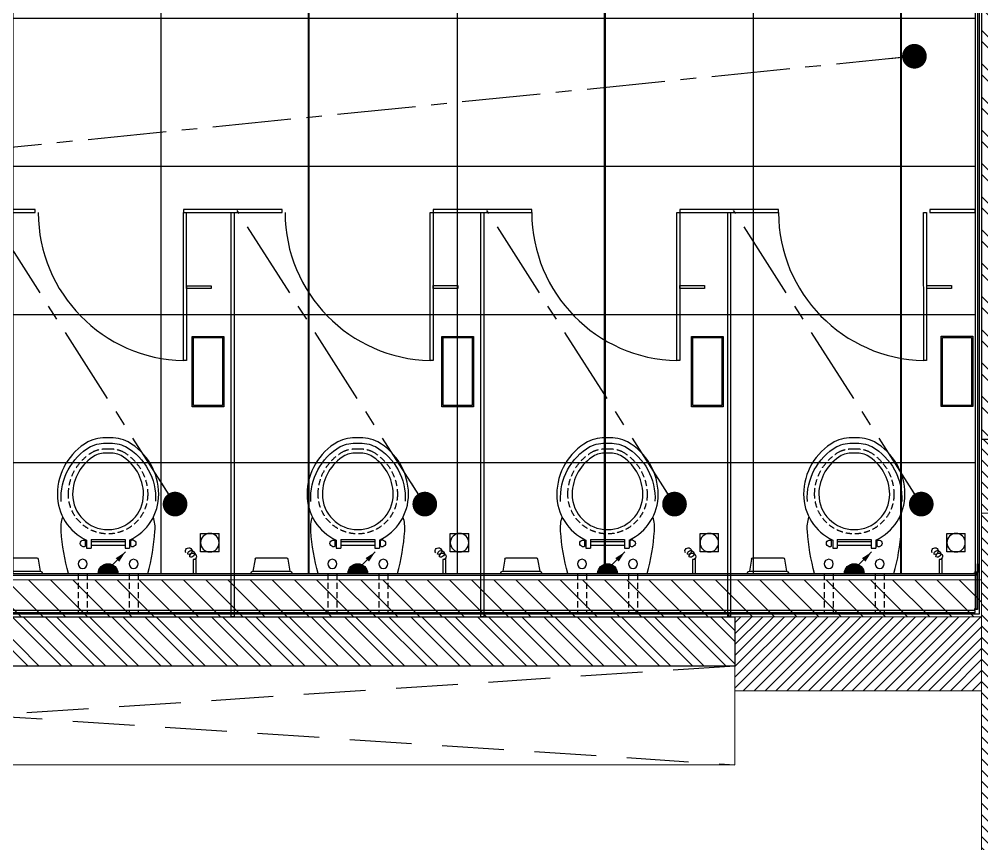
# Model space of a CAD drawing. Header units: millimetres. Extents: x 263321 to 2483465, y 33647 to 614421.
# Drawn here: x 2372297 to 2376197, y 402142 to 405483 of the extents above; entities that cross this region are included whole.
import ezdxf

# ---------------------------------------------------------------- set-up
doc = ezdxf.new("R2010")
doc.units = ezdxf.units.MM
doc.linetypes.add('CENTER', pattern=[50.8, 31.75, -6.35, 6.35, -6.35])
doc.linetypes.add('HIDDEN', pattern=[0.375, 0.25, -0.125])
for name, color, linetype, lineweight in [('A-PLAN-COLUMN', 3, 'Continuous', 0), ('A-PLAN-RCC-HATCH', 8, 'Continuous', 13), ('A-PLAN-THIN', 251, 'Continuous', 15), ('TOA-FL-CPT-1', 8, 'Continuous', 5), ('TOA-FL-TILE-4', 8, 'Continuous', 5)]:
    doc.layers.add(name, color=color, linetype=linetype, lineweight=lineweight)
for name, color, linetype in [('A-PLAN-HATCH2', 8, 'Continuous'), ('A-PLAN-HIDDEN', 1, 'HIDDEN'), ('A-PLAN-PLASTER', 67, 'Continuous'), ('A-PLAN-SANITARY FIXTURES', 35, 'Continuous'), ('A-PLAN-SLOPE', 250, 'Continuous'), ('A-PLAN-TILE', 32, 'Continuous'), ('A-PLAN-WALL', 6, 'Continuous'), ('A-PLAN-WALL HATCH', 8, 'Continuous'), ('TOA-FC-MODULAR', 7, 'Continuous')]:
    doc.layers.add(name, color=color, linetype=linetype)
doc.styles.get("Standard").update_dxf_attribs({"font": 'arial.ttf'})
doc.dimstyles.new('DIM40', dxfattribs={"dimtxt": 80, "dimasz": 20, "dimexe": 30, "dimexo": 25, "dimgap": 20, "dimtad": 1, "dimdec": 0, "dimzin": 0, "dimdsep": 46, "dimtxsty": 'Standard', "dimblk1": 'DOT', "dimblk2": 'DOT', "dimsah": 1, "dimcen": 0.09, "dimclrd": 1, "dimclre": 1, "dimclrt": 2, "dimadec": 0, "dimazin": 0, "dimtfac": 1, "dimtdec": 0, "dimtofl": 0, "dimtmove": 0, "dimatfit": 0, "dimldrblk": 'DOT', "dimfxl": 1, "dimtolj": 1, "dimtzin": 0, "dimarcsym": 0})

# ---------------------------------------------------------------- blocks, each defined once
blk = doc.blocks.new('Block-7 Lift Core')
at = {"layer": 'A-PLAN-RCC-HATCH'}
h = blk.add_hatch(dxfattribs=at)
h.set_pattern_fill('ANSI31', color=256, scale=10, angle=270, style=0)
h.set_pattern_definition([(315, (-209450, -299000), (22.4506403, 22.4506403), [])])
h.paths.add_polyline_path([(-2450, 1300), (-5250, 1300), (-5250, 1600), (-2450, 1600)])
h = blk.add_hatch(dxfattribs=at)
h.set_pattern_fill('ANSI31', color=256, scale=10, angle=270, style=0)
h.set_pattern_definition([(315, (-9550, -299000), (22.4506403, 22.4506403), [])])
h.paths.add_polyline_path([(-5050, -1300), (-5050, 1300), (-5250, 1300), (-5250, -1300)])
at = {"layer": 'A-PLAN-WALL HATCH'}
h = blk.add_hatch(dxfattribs=at)
h.set_pattern_fill('ANSI32', color=256, scale=10, angle=270, style=0)
h.set_pattern_definition([(315, (-209450, -290300), (67.35192, 67.35192), []), (315, (-209450, -290344.9), (67.35192, 67.35192), [])])
h.paths.add_polyline_path([(-5050, 1600), (-5050, 4200), (-5250, 4200), (-5250, 1600)])
at = {"layer": 'A-PLAN-COLUMN', "elevation": 0}
for points in [[(-2450, 1300), (-5250, 1300), (-5250, 1600), (-2450, 1600)], [(-5050, -1300), (-5050, 1300), (-5250, 1300), (-5250, -1300)]]:
    blk.add_lwpolyline(points, close=True, dxfattribs=at)
at = {"layer": 'A-PLAN-WALL', "elevation": 0}
blk.add_lwpolyline([(-5050, 1600), (-5050, 4200), (-5250, 4200), (-5250, 1600)], close=True, dxfattribs=at)
blk = doc.blocks.new('WC')
at = {"layer": 'A-PLAN-SANITARY FIXTURES', "color": 35}
for p, q in [((0, 433.3), (0, 266.3)), ((-64, 411.3), (-64, 288.3)), ((-59, 416.3), (-10, 424.7)), ((-10, 424.7), (-10, 274.8)), ((-59, 283.3), (-10, 274.8)), ((-56.5, -355), (-56.4, -344.5)), ((-56.4, -344.5), (0, -344.5)), ((-162.6, -375), (-162.6, -450)), ((-87.6, -375), (-162.6, -375)), ((-87.6, -450), (-87.6, -375)), ((-56.5, -355), (0, -355)), ((-87.6, -450), (-162.6, -450))]:
    blk.add_line(p, q, dxfattribs=at)
at = {"layer": 'A-PLAN-SANITARY FIXTURES'}
for p, q in [((0, 160.7), (0, -160.7)), ((-135.4, 87.3), (-103.3, 87.3)), ((-110.5, 92.1), (-134.3, 92.1)), ((-103.3, 87.3), (-103.3, 68.9)), ((-137.8, 68.9), (-103.3, 68.9)), ((-137.8, 68.9), (-137.8, -68.9)), ((-129.5, 68.9), (-129.5, -68.9)), ((-114.4, 68.9), (-114.4, -68.9)), ((-87.6, -70.4), (-20, -2.9)), ((-137.8, -68.9), (-103.3, -68.9)), ((-103.3, -68.9), (-103.3, -87.3)), ((-135.4, -87.3), (-103.3, -87.3)), ((-110.5, -92.1), (-134.3, -92.1))]:
    blk.add_line(p, q, dxfattribs=at)
at = {"layer": 'A-PLAN-SANITARY FIXTURES', "linetype": 'HIDDEN', "ltscale": 100}
for p, q in [((0, 121.7), (160.7, 121.7)), ((160.7, 121.7), (160.7, 85)), ((0, 85), (160.7, 85)), ((0, -85), (160.7, -85)), ((160.7, -85), (160.7, -121.7)), ((0, -121.7), (160.7, -121.7))]:
    blk.add_line(p, q, dxfattribs=at)
at = {"layer": 'A-PLAN-SANITARY FIXTURES'}
for points in [[(-550, 0, -0.12736), (-533.6, 81.5, -0.267926), (-321.6, 205.5, -0.291082), (-135.4, 87.3, -0.267926)], [(-292.7, 190, 0.282395), (-514.3, 71.3, 0.128205), (-528.2, 0, 0.128205), (-514.3, -71.3, 0.282395), (-292.7, -192.4)], [(0, 160.7, 0.051675), (-171.6, 190, 0.105989), (-229.1, 183.6, 0.06337)], [(-135.4, -87.3, -0.291082), (-321.6, -205.5, -0.267926), (-533.6, -81.5, -0.12736), (-550, 0, -0.12736)], [(0, -160.7, -0.051675), (-171.6, -190, -0.105989), (-229.1, -183.6, -0.06337)]]:
    blk.add_lwpolyline(points, format="xyb", dxfattribs=at)
at = {"layer": 'A-PLAN-SANITARY FIXTURES', "linetype": 'HIDDEN', "ltscale": 100}
blk.add_lwpolyline([(-505.2, 0, -0.129476), (-493.9, 60.6, -0.265771), (-321.5, 160.7, -1), (-321.5, -160.7, -0.265771), (-493.9, -60.6, -0.129476)], format="xyb", close=True, dxfattribs=at)
at = {"layer": 'A-PLAN-SANITARY FIXTURES'}
blk.add_lwpolyline([(-487.9, 0, -0.130858), (-478.6, 52.6, -0.264614), (-321.4, 143.5, -0.999609), (-321.4, -143.5, -0.264614), (-478.6, -52.6, -0.130858)], format="xyb", close=True, dxfattribs=at)
at = {"layer": 'A-PLAN-SANITARY FIXTURES', "const_width": 40}
blk.add_lwpolyline([(0, 20, 1), (0, -20, 1)], format="xyb", dxfattribs=at)
at = {"layer": 'A-PLAN-SANITARY FIXTURES'}
for centre in [(-39.3, 103.3), (-39.3, -103.3)]:
    blk.add_circle(centre, 18.4, dxfattribs=at)
at = {"layer": 'A-PLAN-SANITARY FIXTURES', "color": 35}
blk.add_circle((-125.1, -412.5), 37.5, dxfattribs=at)
for centre, radius, start, end in [((0, 423.3), 10, 90.012, 171.4692), ((-59, 411.3), 5, 90, 180), ((-59, 288.3), 5, 180, 270), ((0, 276.3), 10, 188.5308, 269.988), ((-90.9, -327.2), 13.4, 59.0385, 15.4968), ((-80.1, -336.9), 13.4, 80.6033, 25.7035), ((-69.4, -344.4), 13.4, 84.222, 337.4837)]:
    blk.add_arc(centre, radius, start, end, dxfattribs=at)
at = {"layer": 'A-PLAN-SANITARY FIXTURES'}
for centre, radius, start, end in [((-122.4, 99), 13.8, 329.831, 210.169), ((0, 0), 40, 90.0358, 269.9642), ((-122.4, -99), 13.8, 149.831, 30.169)]:
    blk.add_arc(centre, radius, start, end, dxfattribs=at)
blk.add_solid([(-62.5, -31.2), (-48.4, -45.3), (-87.6, -70.4)], dxfattribs=at)
blk = doc.blocks.new('PH')
at = {"layer": 'A-PLAN-SANITARY FIXTURES'}
for points in [[(142.5, 135.5), (142.5, 7.5), (-142.5, 7.5), (-142.5, 135.5)], [(137.5, 130.5), (137.5, 12.5), (-137.5, 12.5), (-137.5, 130.5)]]:
    blk.add_lwpolyline(points, close=True, dxfattribs=at)
blk = doc.blocks.new('3')
at = {"layer": 'A-PLAN-SANITARY FIXTURES'}
blk.add_lwpolyline([(6494549.2, -2162401.7), (6494537.2, -2162401.7), (6494537.2, -2161801.7), (6494549.2, -2161801.7)], close=True, dxfattribs=at)
blk.add_arc((6494550.6, -2161800.4), 601.4, 180.1196, 268.7229, dxfattribs=at)
blk = doc.blocks.new('_DOT')
at = {"color": 0, "linetype": 'ByBlock'}
blk.add_line((-0.5, 0), (-1, 0), dxfattribs=at)
at = {"color": 0, "linetype": 'ByBlock', "const_width": 0.5}
blk.add_lwpolyline([(-0.25, 0, 1), (0.25, 0, 1)], format="xyb", close=True, dxfattribs=at)
blk = doc.blocks.new('Rest Room-1.01')
at = {"layer": 'A-PLAN-HATCH2'}
h = blk.add_hatch(dxfattribs=at)
h.set_pattern_fill('ANSI31', color=256, scale=20, style=0)
h.set_pattern_definition([(315, (-199381.59, 295668.05), (-44.901281, -44.901281), [])])
h.paths.add_polyline_path([(5118.4, -2402), (-956.6, -2402), (-956.6, -2252), (5118.4, -2252)])
at = {"layer": 'A-PLAN-RCC-HATCH'}
h = blk.add_hatch(dxfattribs=at)
h.set_pattern_fill('ANSI31', color=256, scale=250, angle=180, style=0)
h.set_pattern_definition([(225, (-17357.924, 426136.474), (22.097087, -22.097087), [])])
h.paths.add_polyline_path([(4118.4, -2402), (5118.4, -2402), (5118.4, -2702), (4118.4, -2702)])
at = {"layer": 'A-PLAN-WALL HATCH'}
h = blk.add_hatch(dxfattribs=at)
h.set_pattern_fill('ANSI32', color=256, scale=10, angle=-180, style=0)
h.set_pattern_definition([(315, (-199381.59, 297068.05), (-67.35192, -67.35192), []), (315, (-199336.69, 297068.05), (-67.35192, -67.35192), [])])
h.paths.add_polyline_path([(4118.4, -2602), (-1931.6, -2602), (-1931.6, -2402), (4118.4, -2402)])
at = {"layer": 'A-PLAN-COLUMN', "elevation": 0}
blk.add_lwpolyline([(4118.4, -2402), (5118.4, -2402), (5118.4, -2702), (4118.4, -2702)], close=True, dxfattribs=at)
at = {"layer": 'A-PLAN-HIDDEN', "ltscale": 1000}
for p, q in [((4118.4, -2602, 0), (-1931.6, -3002, 0)), ((-1931.6, -2602, 0), (4118.4, -3002))]:
    blk.add_line(p, q, dxfattribs=at)
at = {"layer": 'A-PLAN-PLASTER', "elevation": 0}
for points in [[(1208.4, 1838), (1208.4, 1128), (1328.4, 1128), (1328.4, 1728), (5108.4, 1728), (5108.4, -2392), (-946.6, -2392), (-946.6, -742), (-1166.6, -742), (-1166.6, -967.7)], [(5108.4, -2242), (5108.4, -2392)]]:
    blk.add_lwpolyline(points, dxfattribs=at)
at = {"layer": 'A-PLAN-SANITARY FIXTURES', "elevation": 0}
for points in [[(1283.5, -752.1), (883.5, -752.1), (883.5, -764.1), (1283.5, -764.1), (1283.5, -752.1)], [(2283.5, -751.9), (1883.5, -751.9), (1883.5, -763.9), (2283.5, -763.9), (2283.5, -751.9)], [(3295.5, -751.9), (2895.5, -751.9), (2895.5, -763.9), (3295.5, -763.9), (3295.5, -751.9)], [(4295.5, -751.9), (3895.5, -751.9), (3895.5, -763.9), (4295.5, -763.9), (4295.5, -751.9)], [(5092.4, -751.7), (4908.5, -751.7), (4908.5, -763.7), (5092.4, -763.7), (5092.4, -751.7)]]:
    blk.add_lwpolyline(points, dxfattribs=at)
at = {"layer": 'A-PLAN-SANITARY FIXTURES', "color": 35, "elevation": 0}
for points in [[(2077.4, -763.9), (2089.4, -763.9), (2089.4, -2402), (2077.4, -2402)], [(3089.4, -763.9), (3101.4, -763.9), (3101.4, -2402), (3089.4, -2402)], [(4089.4, -763.9), (4101.4, -763.9), (4101.4, -2402), (4089.4, -2402)]]:
    blk.add_lwpolyline(points, close=True, dxfattribs=at)
at = {"layer": 'A-PLAN-SANITARY FIXTURES', "elevation": 0}
for points in [[(1995.6, -1060.4), (1995.6, -1072.4), (1895.6, -1072.4), (1895.6, -1060.4)], [(2995.6, -1060.2), (2995.6, -1072.2), (2895.6, -1072.2), (2895.6, -1060.2)], [(3995.6, -1060), (3995.6, -1072), (3895.6, -1072), (3895.6, -1060)], [(4996.6, -1059.8), (4996.6, -1071.8), (4896.6, -1071.8), (4896.6, -1059.8)]]:
    blk.add_lwpolyline(points, close=True, dxfattribs=at)
at = {"layer": 'A-PLAN-THIN'}
blk.add_line((5118.4, -2252), (-956.6, -2252), dxfattribs=at)
at = {"layer": 'A-PLAN-THIN', "elevation": 0}
blk.add_lwpolyline([(5118.4, -2402), (-956.6, -2402), (-956.6, -2252), (5118.4, -2252)], close=True, dxfattribs=at)
blk.add_lwpolyline([(-1931.6, -2702), (-1931.6, -3002), (4118.4, -3002), (4118.4, -2602)], dxfattribs=at)
at = {"layer": 'A-PLAN-TILE', "elevation": 0}
for points in [[(5093.4, 1707.7), (5101.4, 1707.7), (5101.4, -2221.5), (5093.4, -2221.5), (5093.4, 1707.7)], [(-930.6, -2235), (-930.6, -2227), (5093.4, -2227), (5093.4, -2235), (-930.6, -2235)], [(5092.4, -2385), (5092.4, -2377), (-931.6, -2377), (-931.6, -2385), (5092.4, -2385)]]:
    blk.add_lwpolyline(points, dxfattribs=at)
at = {"layer": 'A-PLAN-TILE', "color": 8, "elevation": 0}
for points in [[(5093.4, -2219, -0.079624), (5093, -2221.5), (5101.9, -2221.5), (5101.9, -2187), (5103.4, -2187), (5103.4, -2223), (5092.3, -2223, -0.267949), (5085.4, -2227), (5085.4, -2226, 0.414214), (5092.4, -2219)], [(5092.4, -2369, -0.079624), (5092, -2371.5), (5100.9, -2371.5), (5100.9, -2337), (5102.4, -2337), (5102.4, -2373), (5091.3, -2373, -0.267949), (5084.4, -2377), (5084.4, -2376, 0.414214), (5091.4, -2369)]]:
    blk.add_lwpolyline(points, format="xyb", close=True, dxfattribs=at)
at = {"layer": 'A-PLAN-TILE', "elevation": 0}
for points in [[(5092.4, -2371.5), (5100.4, -2371.5), (5100.4, -2223), (5092.4, -2223)], [(5101.4, -2371.5), (5093.4, -2371.5), (5093.4, -2223), (5101.4, -2223)]]:
    blk.add_lwpolyline(points, close=True, dxfattribs=at)
at = {"layer": 'A-PLAN-WALL', "elevation": 0}
blk.add_lwpolyline([(4118.4, -2602), (-1931.6, -2602), (-1931.6, -2402), (4118.4, -2402), (4118.4, -2602)], dxfattribs=at)
at = {"layer": 'A-PLAN-SANITARY FIXTURES', "extrusion": (0, 0, -1), "xscale": -1, "zscale": -1, "rotation": 359.9882290226562}
for p in [(6493097.7, 2159703.5), (6492097.7, 2159703.6), (6491097.7, 2159703.5), (6490097.7, 2159703.7)]:
    blk.add_blockref('3', p, dxfattribs=at)
at = {"layer": 'A-PLAN-SANITARY FIXTURES', "color": 35, "extrusion": (0, 0, -1), "xscale": -1, "zscale": -1}
for p, rotation in [((-1911.8, -1408.2), 89.99426756612762), ((-2923.8, -1408.2), 89.99426756612762), ((-3935.8, -1408.2), 89.99426756612762), ((-4946.9, -1408.1), 90)]:
    blk.add_blockref('PH', p, dxfattribs=dict(at, rotation=rotation))
at = {"layer": 'A-PLAN-SANITARY FIXTURES', "color": 35}
for p, xscale, rotation in [((1578.4, -2227), -0.9999999999999999, 90.00573243387238), ((2590.4, -2227), -0.9999999999999999, 90.00573243387238), ((3602.4, -2227), -0.9999999999999999, 90.00573243387238), ((4602.4, -2227), -1, 90)]:
    blk.add_blockref('WC', p, dxfattribs=dict(at, xscale=xscale, rotation=rotation))
at = {"layer": 'A-PLAN-SLOPE', "linetype": 'CENTER', "ltscale": 10}
for points in [[(4846.1, -130.6, 0), (-1056.1, -727, 0)], [(1849.9, -1945.5), (1089.4, -755)], [(2861.9, -1945.5), (2101.4, -755)], [(3873.9, -1945.5), (3113.4, -755)], [(4873.9, -1945.5), (4113.4, -755)]]:
    blk.add_leader(points, dimstyle='DIM40', override={"dimasz": 100, "dimclrd": 256}, dxfattribs=at)
blk = doc.blocks.new('CHOREE')
for name, p in [('Block-7 Lift Core', (-17467.8, -2050.2)), ('Rest Room-1.01', (-27836.2, 1231.8, 0))]:
    blk.add_blockref(name, p)
blk = doc.blocks.new('BIG CHOORE')
blk.add_blockref('CHOREE', (-2408, -1909))

msp = doc.modelspace()

# ---------------------------------------------------------------- hatches: boundary and pattern name
at = {"layer": 'TOA-FC-MODULAR'}
h = msp.add_hatch(dxfattribs=at)
h.set_pattern_fill('_USER', color=252, scale=600, angle=270, double=1, pattern_type=0)
h.set_pattern_definition([(270, (2366271.8, 403087.05), (600, -1e-13), []), (0, (2366271.8, 403087.05), (0, 600), [])])
edge = h.paths.add_edge_path()
edge.add_line((2366296.796, 404102.055), (2366296.796, 404277.052))
edge.add_line((2366296.796, 404277.052), (2368046.796, 404277.052))
edge.add_arc((2368046.796, 404287.052), 10, 270, 360)
edge.add_line((2368056.796, 404287.052), (2368056.796, 404417.052))
edge.add_arc((2368046.796, 404417.052), 10, 360, 450)
edge.add_line((2368046.796, 404427.052), (2367411.796, 404427.052))
edge.add_line((2367411.796, 404427.052), (2367411.796, 407262.052))
edge.add_line((2367411.796, 407262.052), (2372271.796, 407262.052))
edge.add_line((2372271.796, 407262.052), (2372272.046, 406587.052))
edge.add_arc((2372282.053, 406587.055), 10.007, 180.021221, 268.52833)
edge.add_line((2372281.796, 406577.052), (2372411.796, 406577.052))
edge.add_arc((2372411.796, 406587.052), 10, 270, 360)
edge.add_line((2372421.796, 406587.052), (2372421.796, 407177.052))
edge.add_line((2372421.796, 407177.052), (2376171.796, 407177.052))
edge.add_line((2376171.796, 407177.052), (2376171.796, 403237.05))
edge.add_line((2376171.796, 403237.05), (2370147.796, 403237.05))
edge.add_line((2370147.796, 403237.05), (2370147.796, 404727.052))
edge.add_arc((2370137.796, 404727.052), 10, 0, 90)
edge.add_line((2370137.796, 404737.052), (2369906.796, 404737.052))
edge.add_arc((2369906.796, 404727.052), 10, 90, 180)
edge.add_line((2369896.796, 404727.052), (2369896.796, 403087.052))
edge.add_line((2369896.796, 403087.052), (2369171.796, 403087.052))
edge.add_line((2369171.796, 403087.052), (2369171.796, 403727.052))
edge.add_arc((2369161.796, 403727.052), 10, 0, 90)
edge.add_line((2369161.796, 403737.052), (2369031.796, 403737.052))
edge.add_arc((2369031.796, 403727.052), 10, 90, 180)
edge.add_line((2369021.796, 403727.052), (2369021.796, 403087.052))
edge.add_line((2369021.796, 403087.052), (2366271.796, 403087.052))
edge.add_line((2366271.796, 403087.052), (2366271.779, 404102.055))
edge.add_line((2366271.779, 404102.055), (2366296.796, 404102.055))
at = {"layer": 'TOA-FL-CPT-1', "true_color": 0xc7c8ca}
h = msp.add_hatch(dxfattribs=at)
h.set_pattern_fill('AR-PARQ1', color=9, scale=3)
h.set_pattern_definition([(90, (90021.1, 24147), (-914.4, 914.4), [914.4, -914.4]), (90, (90173.5, 24147), (-914.4, 914.4), [914.4, -914.4]), (90, (90325.9, 24147), (-914.4, 914.4), [914.4, -914.4]), (90, (90478.3, 24147), (-914.4, 914.4), [914.4, -914.4]), (90, (90630.7, 24147), (-914.4, 914.4), [914.4, -914.4]), (90, (90783.1, 24147), (-914.4, 914.4), [914.4, -914.4]), (90, (90935.5, 24147), (-914.4, 914.4), [914.4, -914.4]), (0, (90021.1, 25061.4), (914.4, -914.4), [914.4, -914.4]), (0, (90021.1, 25213.8), (914.4, -914.4), [914.4, -914.4]), (0, (90021.1, 25366.2), (914.4, -914.4), [914.4, -914.4]), (0, (90021.1, 25518.6), (914.4, -914.4), [914.4, -914.4]), (0, (90021.1, 25671), (914.4, -914.4), [914.4, -914.4]), (0, (90021.1, 25823.4), (914.4, -914.4), [914.4, -914.4]), (0, (90021.1, 25975.8), (914.4, -914.4), [914.4, -914.4])])
edge = h.paths.add_edge_path()
edge.add_arc((2396128.727, -119195.432), 546828.493, 90.92532943, 95.29958843)
edge.add_line((2345621.769, 425295.567), (2345621.769, 409482.052))
edge.add_line((2345621.769, 409482.052), (2347129.201, 409481.857))
edge.add_arc((2347102.083, 408732.348), 750, 0, 87.9279, ccw=False)
edge.add_line((2347852.083, 408732.348), (2347852.23, 389991.103))
edge.add_line((2347852.23, 389991.103), (2342396.706, 389991.103))
edge.add_line((2342396.706, 389991.103), (2342397.172, 380682.159))
edge.add_line((2342397.172, 380682.159), (2351396.796, 380682.159))
edge.add_line((2351396.796, 380682.159), (2351396.796, 379682.052))
edge.add_line((2351396.796, 379682.052), (2350496.796, 379682.052))
edge.add_line((2350496.796, 379682.052), (2350496.796, 377891.004))
edge.add_arc((2372893.597, 61240.666), 317441.417, 85.95303216, 94.04581501, ccw=False)
edge.add_line((2395296.77, 377890.553), (2395296.77, 379682.052))
edge.add_line((2395296.77, 379682.052), (2394396.796, 379682.052))
edge.add_line((2394396.796, 379682.052), (2394396.796, 380682.052))
edge.add_line((2394396.796, 380682.052), (2405177.531, 380682.052))
edge.add_line((2405177.531, 380682.052), (2405177.531, 389182.052))
edge.add_line((2405177.531, 389182.052), (2406496.796, 389182.052))
edge.add_line((2406496.796, 389182.052), (2406496.796, 383082.052))
edge.add_line((2406496.796, 383082.052), (2408136.796, 383082.052))
edge.add_line((2408136.796, 383082.052), (2408136.796, 389182.052))
edge.add_line((2408136.796, 389182.052), (2413779.159, 389181.861))
edge.add_line((2413779.159, 389181.861), (2414010.251, 390682.052))
edge.add_line((2414010.251, 390682.052), (2405396.796, 390682.052))
edge.add_line((2405396.796, 390682.052), (2405396.796, 411581.926))
edge.add_line((2405396.796, 411581.926), (2403146.796, 411581.926))
edge.add_arc((2403146.796, 411881.926), 300, 180, 270, ccw=False)
edge.add_line((2402846.796, 411881.926), (2402846.796, 413382.052))
edge.add_arc((2403146.796, 413382.052), 300, 90, 180, ccw=False)
edge.add_line((2403146.796, 413682.052), (2417553.202, 413682.052))
edge.add_line((2417553.202, 413682.052), (2417799.7, 415282.257))
edge.add_line((2417799.7, 415282.257), (2411837.001, 415281.729))
edge.add_line((2411837.001, 415281.729), (2411837.001, 417657.174))
edge.add_line((2411837.001, 417657.174), (2416421.528, 417657.174))
edge.add_line((2416421.528, 417657.174), (2416421.528, 418657.174))
edge.add_line((2416421.528, 418657.174), (2411836.796, 418657.174))
edge.add_line((2411836.796, 418657.174), (2411836.796, 421262.052))
edge.add_line((2411836.796, 421262.052), (2410296.796, 421262.052))
edge.add_line((2410296.796, 421262.052), (2410296.796, 415281.575))
edge.add_line((2410296.796, 415281.575), (2402846.796, 415281.575))
edge.add_line((2402846.796, 415281.575), (2402846.796, 424532.052))
edge.add_line((2402846.796, 424532.052), (2402846.796, 424581.286))
edge.add_line((2402846.796, 424581.286), (2395396.796, 424582.052))
edge.add_line((2395396.796, 424582.052), (2395396.796, 423682.052))
edge.add_line((2395396.796, 423682.052), (2394396.796, 423682.052))
edge.add_line((2394396.796, 423682.052), (2394396.796, 424581.86))
edge.add_line((2394396.796, 424581.86), (2387296.514, 424582.052))
edge.add_line((2387296.514, 424582.052), (2387297.806, 427561.749))
h.paths.add_polyline_path([(2357571.796, 409582.052), (2403896.373, 409582.052), (2403899.547, 394952.31), (2375096.795, 394783.782), (2375096.795, 396862.052), (2373596.796, 396864.771), (2373596.796, 394782.052), (2369971.795, 394800.838), (2370046.875, 396862.052), (2368385.069, 396703.686), (2368471.796, 394819.625), (2357571.796, 394782.052)], flags=16)
h.paths.add_polyline_path([(2363596.796, 414832.306), (2384296.459, 414782.218), (2384296.434, 411581.926), (2384538.462, 411581.927), (2384538.462, 409582.052), (2378653.494, 409582.052), (2378650.056, 411581.898), (2363596.796, 411631.98)], flags=16)
h.paths.add_polyline_path([(2392707.043, 411682.849), (2384396.821, 411683.632), (2384396.821, 414782.218), (2392707.043, 414781.434)], flags=16)
h.paths.add_polyline_path([(2400346.796, 422010.357), (2401546.802, 422010.357), (2401546.802, 416210.358), (2400346.796, 416210.358)], flags=16)
h.paths.add_polyline_path([(2349453.189, 392877.837), (2349451.159, 392879.273), (2349451.159, 390061.804), (2349453.189, 390060.368)], flags=16)
h.paths.add_polyline_path([(2379396.791, 389980.182), (2384396.796, 389980.182), (2384396.796, 392980.182), (2379396.791, 392980.182)], flags=16)
at = {"layer": 'TOA-FL-TILE-4'}
h = msp.add_hatch(dxfattribs=at)
h.set_pattern_fill('_USER', color=253, scale=600, pattern_type=0)
h.set_pattern_definition([(0, (2366266.8, 403087.05), (0, 600), [])])
edge = h.paths.add_edge_path()
edge.add_line((2366291.83, 404102.055), (2366291.83, 404277.052))
edge.add_line((2366291.83, 404277.052), (2368041.83, 404277.052))
edge.add_arc((2368041.83, 404287.052), 10, 270, 360)
edge.add_line((2368051.83, 404287.052), (2368051.83, 404417.052))
edge.add_arc((2368041.83, 404417.052), 10, 360, 450)
edge.add_line((2368041.83, 404427.052), (2367406.83, 404427.052))
edge.add_line((2367406.83, 404427.052), (2367406.83, 407262.052))
edge.add_line((2367406.83, 407262.052), (2372266.83, 407262.052))
edge.add_line((2372266.83, 407262.052), (2372267.08, 406587.052))
edge.add_arc((2372277.087, 406587.056), 10.007, 180.021221, 268.52833)
edge.add_line((2372276.83, 406577.052), (2372406.83, 406577.052))
edge.add_arc((2372406.83, 406587.052), 10, 270, 360)
edge.add_line((2372416.83, 406587.052), (2372416.83, 407177.052))
edge.add_line((2372416.83, 407177.052), (2376166.83, 407177.052))
edge.add_line((2376166.83, 407177.052), (2376166.83, 403237.05))
edge.add_line((2376166.83, 403237.05), (2370142.83, 403237.05))
edge.add_line((2370142.83, 403237.05), (2370142.83, 404727.052))
edge.add_arc((2370132.83, 404727.052), 10, 0, 90)
edge.add_line((2370132.83, 404737.052), (2369901.83, 404737.052))
edge.add_arc((2369901.83, 404727.052), 10, 90, 180)
edge.add_line((2369891.83, 404727.052), (2369891.83, 403087.052))
edge.add_line((2369891.83, 403087.052), (2369166.83, 403087.052))
edge.add_line((2369166.83, 403087.052), (2369166.83, 403727.052))
edge.add_arc((2369156.83, 403727.052), 10, 0, 90)
edge.add_line((2369156.83, 403737.052), (2369026.83, 403737.052))
edge.add_arc((2369026.83, 403727.052), 10, 90, 180)
edge.add_line((2369016.83, 403727.052), (2369016.83, 403087.052))
edge.add_line((2369016.83, 403087.052), (2366266.83, 403087.052))
edge.add_line((2366266.83, 403087.052), (2366266.814, 404102.055))
edge.add_line((2366266.814, 404102.055), (2366291.83, 404102.055))
h = msp.add_hatch(dxfattribs=at)
h.set_pattern_fill('_USER', color=253, scale=1200, angle=90, pattern_type=0)
h.set_pattern_definition([(90, (2366266.8, 403087), (-1200, 7e-14), [])])
edge = h.paths.add_edge_path()
edge.add_line((2366291.83, 404102.055), (2366291.83, 404277.052))
edge.add_line((2366291.83, 404277.052), (2368041.83, 404277.052))
edge.add_arc((2368041.83, 404287.052), 10, 270, 360)
edge.add_line((2368051.83, 404287.052), (2368051.83, 404417.052))
edge.add_arc((2368041.83, 404417.052), 10, 360, 450)
edge.add_line((2368041.83, 404427.052), (2367406.83, 404427.052))
edge.add_line((2367406.83, 404427.052), (2367406.83, 407262.052))
edge.add_line((2367406.83, 407262.052), (2372266.83, 407262.052))
edge.add_line((2372266.83, 407262.052), (2372267.08, 406587.052))
edge.add_arc((2372277.087, 406587.056), 10.007, 180.021221, 268.52833)
edge.add_line((2372276.83, 406577.052), (2372406.83, 406577.052))
edge.add_arc((2372406.83, 406587.052), 10, 270, 360)
edge.add_line((2372416.83, 406587.052), (2372416.83, 407177.052))
edge.add_line((2372416.83, 407177.052), (2376166.83, 407177.052))
edge.add_line((2376166.83, 407177.052), (2376166.83, 403237.05))
edge.add_line((2376166.83, 403237.05), (2370142.83, 403237.05))
edge.add_line((2370142.83, 403237.05), (2370142.83, 404727.052))
edge.add_arc((2370132.83, 404727.052), 10, 0, 90)
edge.add_line((2370132.83, 404737.052), (2369901.83, 404737.052))
edge.add_arc((2369901.83, 404727.052), 10, 90, 180)
edge.add_line((2369891.83, 404727.052), (2369891.83, 403087.052))
edge.add_line((2369891.83, 403087.052), (2369166.83, 403087.052))
edge.add_line((2369166.83, 403087.052), (2369166.83, 403727.052))
edge.add_arc((2369156.83, 403727.052), 10, 0, 90)
edge.add_line((2369156.83, 403737.052), (2369026.83, 403737.052))
edge.add_arc((2369026.83, 403727.052), 10, 90, 180)
edge.add_line((2369016.83, 403727.052), (2369016.83, 403087.052))
edge.add_line((2369016.83, 403087.052), (2366266.83, 403087.052))
edge.add_line((2366266.83, 403087.052), (2366266.814, 404102.055))
edge.add_line((2366266.814, 404102.055), (2366291.83, 404102.055))

# ---------------------------------------------------------------- block references
msp.add_blockref('BIG CHOORE', (2401322.534, 406141.239))

doc.saveas('drawing.dxf')
